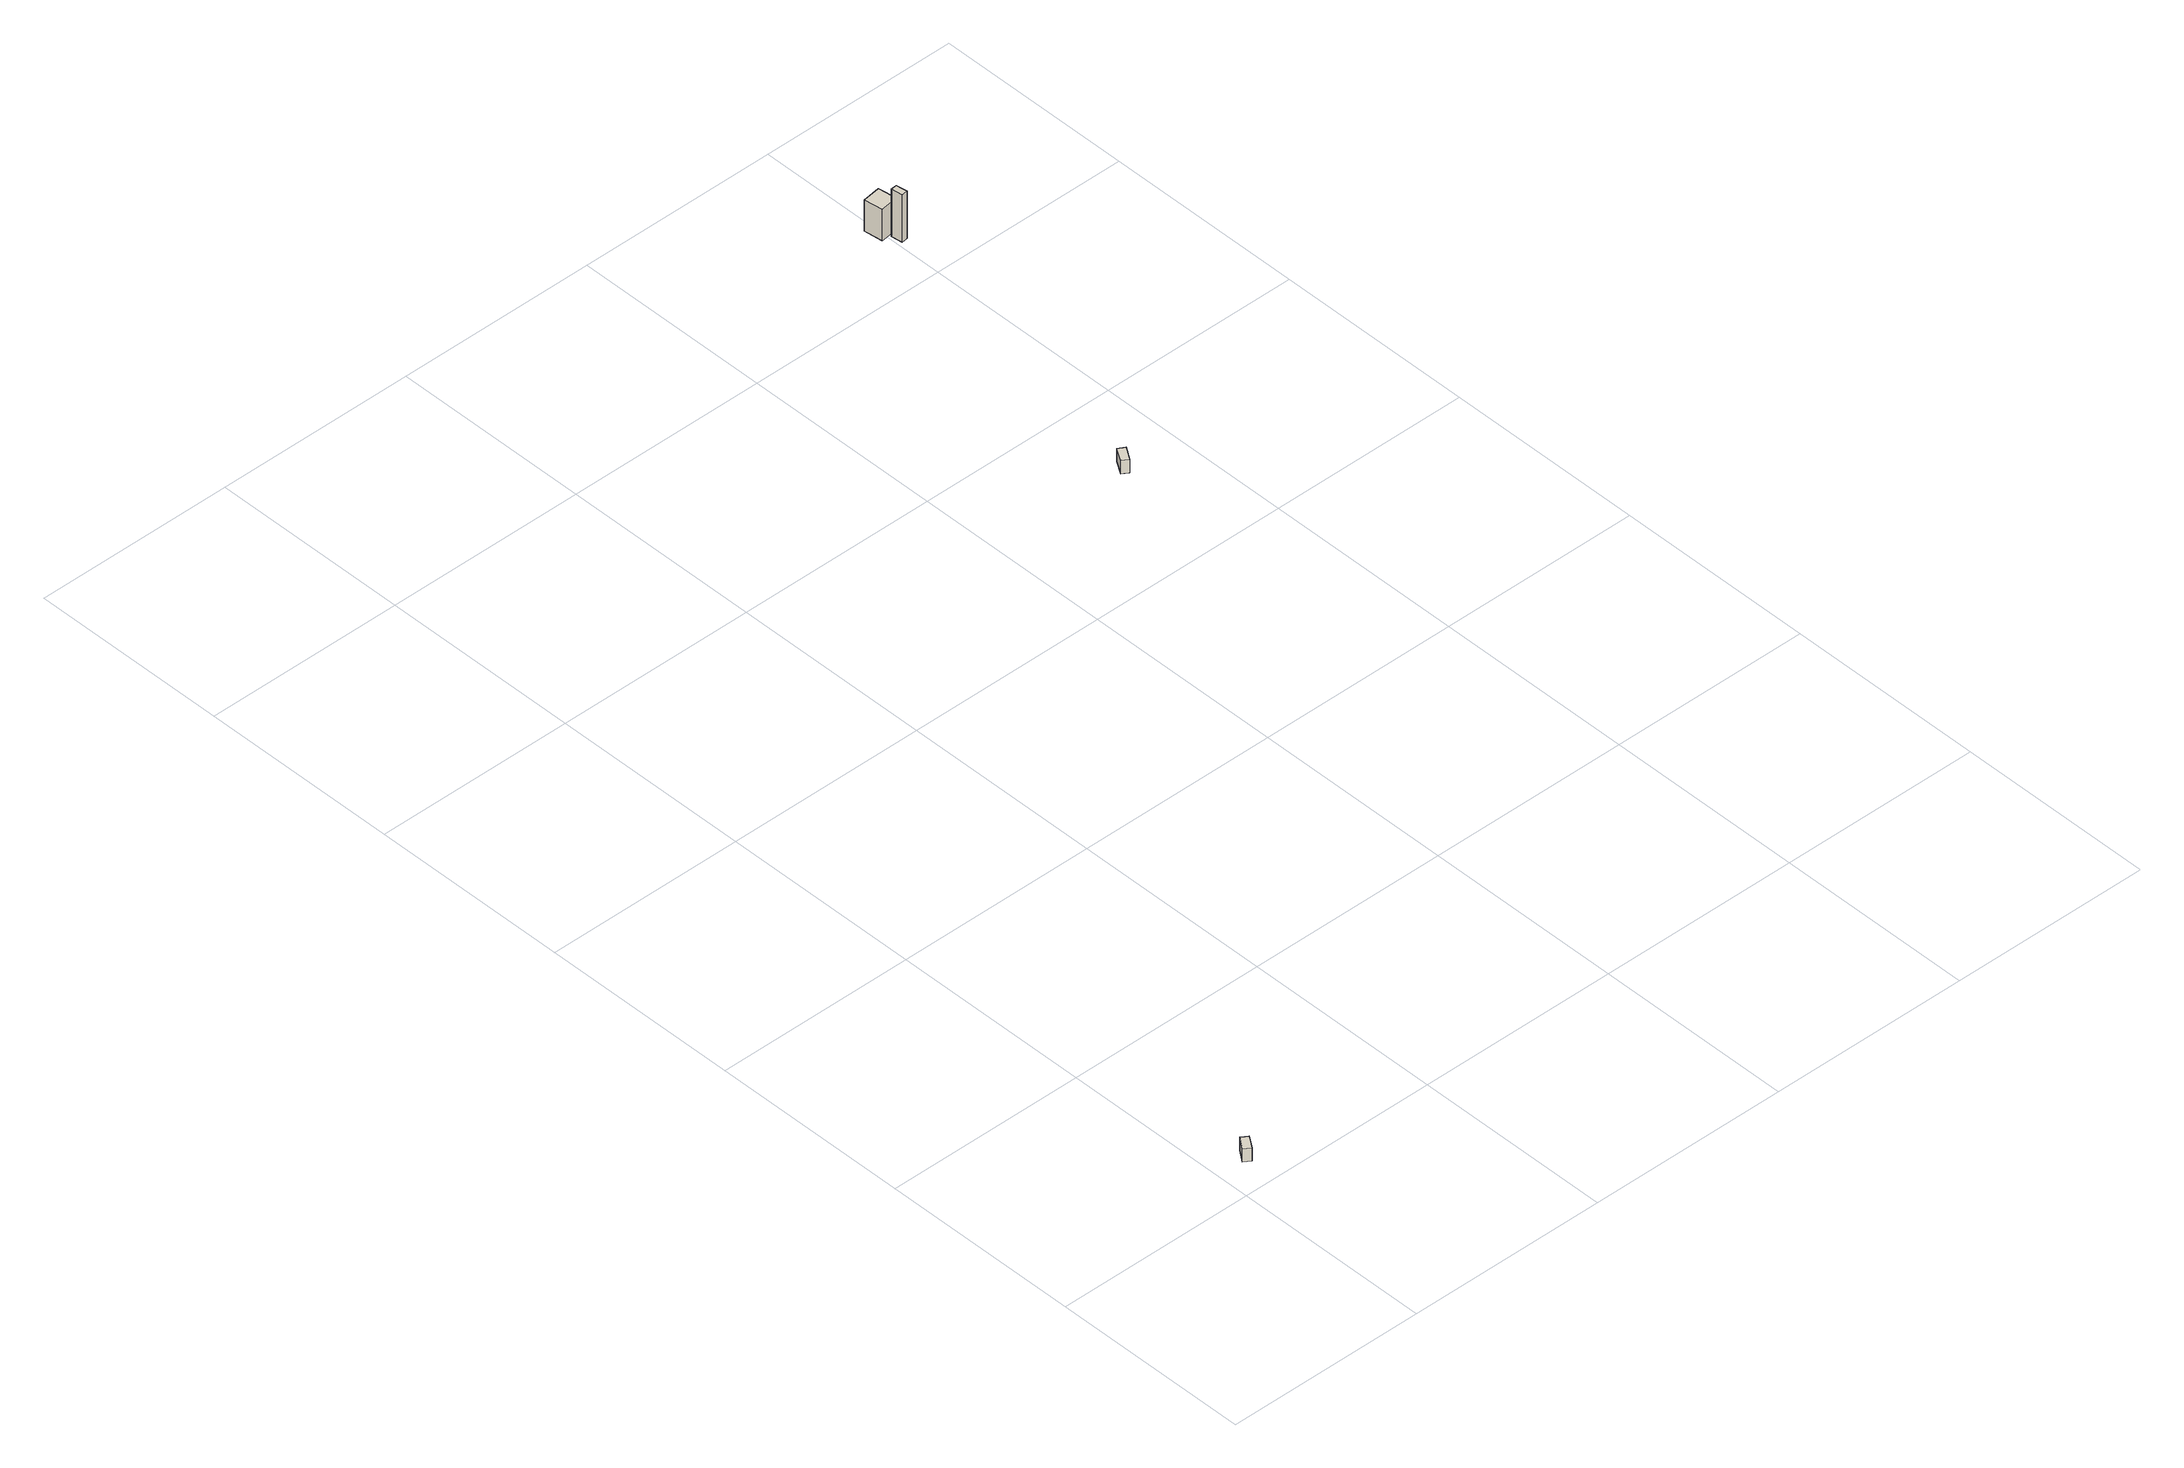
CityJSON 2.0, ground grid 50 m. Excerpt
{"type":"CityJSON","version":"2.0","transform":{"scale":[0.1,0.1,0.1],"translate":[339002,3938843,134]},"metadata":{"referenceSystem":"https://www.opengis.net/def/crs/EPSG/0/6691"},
"CityObjects":{
"building1":{"type":"Building","attributes":{"measuredHeight":4,"BuildingIDAttribute.prefecture":"14","BuildingIDAttribute.city":"14151","BuildingDetailAttribute.surveyYear":2015,"BuildingRiverFloodingRiskAttribute.description":"3","BuildingRiverFloodingRiskAttribute.rankOrg":"1","BuildingRiverFloodingRiskAttribute.depth":0.191,"BuildingRiverFloodingRiskAttribute.adminType":"2","BuildingRiverFloodingRiskAttribute.scale":"2","BuildingLandSlideRiskAttribute.description":"1","BuildingLandSlideRiskAttribute.areaType":"1"},"geometry":[{"type":"Solid","lod":"1","boundaries":[[[[0,1,2,3]],[[2,4,5,3]],[[1,6,4,2]],[[0,7,6,1]],[[3,5,7,0]],[[4,6,7,5]]]]}]},
"building2":{"type":"Building","attributes":{"measuredHeight":4.2,"BuildingIDAttribute.prefecture":"14","BuildingIDAttribute.city":"14151","BuildingDetailAttribute.surveyYear":2015},"geometry":[{"type":"Solid","lod":"1","boundaries":[[[[8,9,10,11]],[[10,12,13,11]],[[9,14,12,10]],[[8,15,14,9]],[[11,13,15,8]],[[12,14,15,13]]]]}]},
"building3":{"type":"Building","attributes":{"measuredHeight":13.2,"BuildingIDAttribute.prefecture":"14","BuildingIDAttribute.city":"14151","BuildingDetailAttribute.surveyYear":2015,"BuildingLandSlideRiskAttribute.description":"1","BuildingLandSlideRiskAttribute.areaType":"1"},"geometry":[{"type":"Solid","lod":"1","boundaries":[[[[16,17,18,19]],[[18,20,21,19]],[[17,22,20,18]],[[16,23,22,17]],[[19,21,23,16]],[[20,22,23,21]]]]}]},
"building4":{"type":"Building","attributes":{"usage":"452","measuredHeight":13.8,"storeysAboveGround":1,"BuildingIDAttribute.prefecture":"14","BuildingIDAttribute.city":"14151","BuildingDetailAttribute.totalFloorArea":17.25,"BuildingDetailAttribute.buildingFootprintArea":17.25,"BuildingDetailAttribute.buildingStructureType":"610","BuildingDetailAttribute.buildingStructureOrgType":"2","BuildingDetailAttribute.orgUsage":"193","BuildingDetailAttribute.surveyYear":2015,"BuildingLandSlideRiskAttribute.description":"1","BuildingLandSlideRiskAttribute.areaType":"1"},"geometry":[{"type":"Solid","lod":"1","boundaries":[[[[24,25,26,27]],[[26,28,29,27]],[[25,30,28,26]],[[24,31,30,25]],[[27,29,31,24]],[[28,30,31,29]]]]}]}
},
"vertices":[
[5,16,85],[26,47,85],[42,36,85],[21,5,85],[42,36,119],[21,5,119],[26,47,119],[5,16,119],
[1304,1766,82],[1320,1756,82],[1299,1723,82],[1284,1733,82],[1299,1723,117],[1284,1733,117],[1320,1756,117],[1304,1766,117],
[1509,2614,12],[1505,2642,12],[1520,2644,12],[1524,2616,12],[1520,2644,138],[1524,2616,138],[1505,2642,138],[1509,2614,138],
[1486,2648,8],[1480,2695,8],[1525,2701,8],[1531,2654,8],[1525,2701,91],[1531,2654,91],[1480,2695,91],[1486,2648,91]
]}
